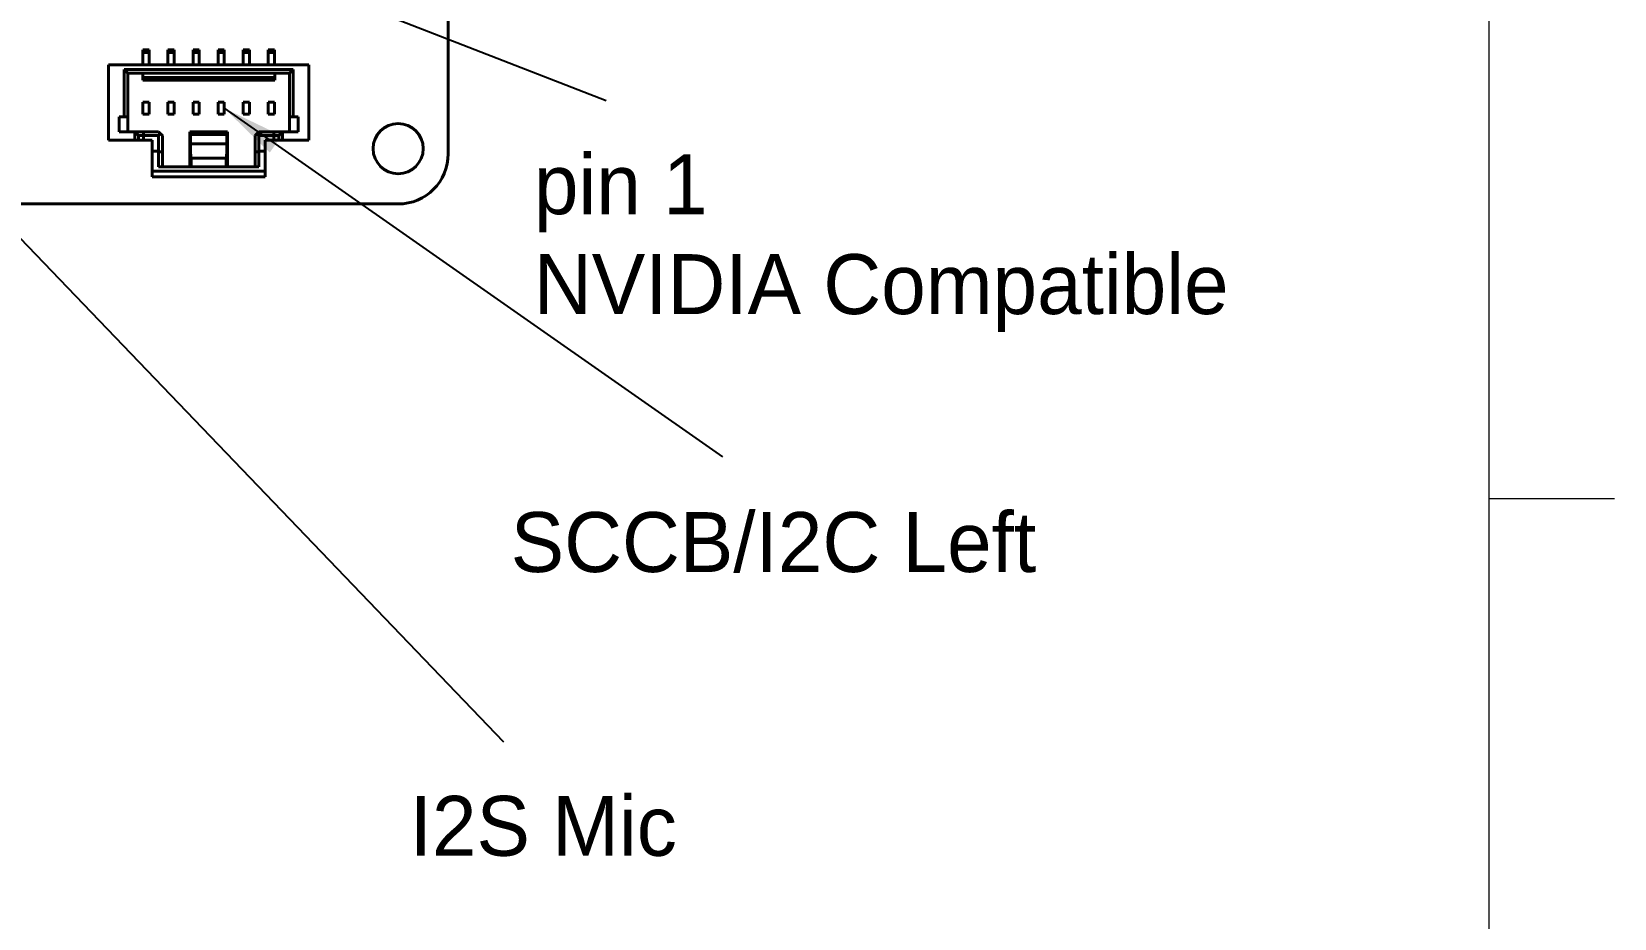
# Model space of a CAD drawing. Header units: millimetres. Extents: x 15 to 205, y 5 to 292.
# Drawn here: x 141.8 to 205, y 81.7 to 117.1 of the extents above; entities that cross this region are included whole.
import ezdxf

# ---------------------------------------------------------------- set-up
doc = ezdxf.new("R2010")
doc.units = ezdxf.units.MM
for name, color, linetype in [('Annotations', 7, 'Continuous'), ('Border', 7, 'Continuous'), ('Geometries', 7, 'Continuous')]:
    doc.layers.add(name, color=color, linetype=linetype)
doc.dimstyles.new('ISO-25', dxfattribs={"dimtxt": 2.5, "dimasz": 2.5, "dimexe": 1.25, "dimexo": 0.625, "dimtad": 1, "dimtxsty": 'Standard', "dimcen": 2.5, "dimadec": 0, "dimazin": 0, "dimtfac": 1, "dimtmove": 0, "dimatfit": 3, "dimfxl": 1, "dimarcsym": 0})

msp = doc.modelspace()

# ---------------------------------------------------------------- linework, layer by layer
at = {"layer": 'Border', "linetype": 'Continuous', "lineweight": 15}
for p, q in [((200, 10), (200, 287)), ((200, 98.5), (205, 98.5))]:
    msp.add_line(p, q, dxfattribs=at)
at = {"layer": 'Geometries', "linetype": 'Continuous', "lineweight": 40}
for p, q in [((158.443, 121.218), (158.443, 112.259)), ((146.253, 116.408), (146.253, 116.308)), ((146.253, 116.408), (146.503, 116.408)), ((146.253, 116.308), (146.253, 115.808)), ((146.253, 116.308), (146.503, 116.308)), ((146.503, 116.408), (146.503, 116.308)), ((146.503, 116.308), (146.503, 115.808)), ((147.253, 116.408), (147.253, 116.308)), ((147.253, 116.408), (147.503, 116.408)), ((147.253, 116.308), (147.253, 115.808)), ((147.253, 116.308), (147.503, 116.308)), ((147.503, 116.408), (147.503, 116.308)), ((147.503, 116.308), (147.503, 115.808)), ((148.253, 116.408), (148.253, 116.308)), ((148.253, 116.408), (148.503, 116.408)), ((148.253, 116.308), (148.253, 115.808)), ((148.253, 116.308), (148.503, 116.308)), ((148.503, 116.408), (148.503, 116.308)), ((148.503, 116.308), (148.503, 115.808)), ((149.253, 116.408), (149.253, 116.308)), ((149.253, 116.408), (149.503, 116.408)), ((149.253, 116.308), (149.253, 115.808)), ((149.253, 116.308), (149.503, 116.308)), ((149.503, 116.408), (149.503, 116.308)), ((149.503, 116.308), (149.503, 115.808)), ((150.253, 116.408), (150.253, 116.308)), ((150.253, 116.408), (150.503, 116.408)), ((150.253, 116.308), (150.253, 115.808)), ((150.253, 116.308), (150.503, 116.308)), ((150.503, 116.408), (150.503, 116.308)), ((150.503, 116.308), (150.503, 115.808)), ((151.253, 116.408), (151.253, 116.308)), ((151.253, 116.408), (151.503, 116.408)), ((151.253, 116.308), (151.253, 115.808)), ((151.253, 116.308), (151.503, 116.308)), ((151.503, 116.408), (151.503, 116.308)), ((151.503, 116.308), (151.503, 115.808)), ((146.253, 115.808), (144.878, 115.808)), ((144.878, 112.808), (144.878, 115.808)), ((146.503, 115.808), (146.253, 115.808)), ((147.253, 115.808), (146.503, 115.808)), ((147.503, 115.808), (147.253, 115.808)), ((148.253, 115.808), (147.503, 115.808)), ((148.503, 115.808), (148.253, 115.808)), ((149.253, 115.808), (148.503, 115.808)), ((149.503, 115.808), (149.253, 115.808)), ((150.253, 115.808), (149.503, 115.808)), ((150.503, 115.808), (150.253, 115.808)), ((151.253, 115.808), (150.503, 115.808)), ((151.503, 115.808), (151.253, 115.808)), ((152.878, 115.808), (151.503, 115.808)), ((152.878, 112.808), (152.878, 115.808)), ((152.253, 115.628), (145.503, 115.628)), ((145.653, 115.478), (145.503, 115.628)), ((145.503, 113.738), (145.503, 115.628)), ((146.243, 115.478), (145.653, 115.478)), ((145.653, 113.738), (145.653, 115.478)), ((146.243, 115.308), (146.243, 115.478)), ((151.513, 115.478), (146.243, 115.478)), ((146.243, 115.208), (146.243, 115.308)), ((151.513, 115.308), (146.243, 115.308)), ((151.513, 115.208), (146.243, 115.208)), ((151.513, 115.478), (151.513, 115.308)), ((152.103, 115.478), (151.513, 115.478)), ((151.513, 115.308), (151.513, 115.208)), ((152.253, 115.628), (152.103, 115.478)), ((152.103, 115.478), (152.103, 113.738)), ((152.253, 115.628), (152.253, 113.738)), ((146.253, 114.318), (146.503, 114.318)), ((146.253, 114.318), (146.253, 113.838)), ((146.253, 113.838), (146.503, 113.838)), ((146.503, 114.318), (146.503, 113.838)), ((147.253, 114.318), (147.503, 114.318)), ((147.253, 114.318), (147.253, 113.838)), ((147.253, 113.838), (147.503, 113.838)), ((147.503, 114.318), (147.503, 113.838)), ((148.253, 114.318), (148.253, 113.838)), ((148.253, 114.318), (148.503, 114.318)), ((148.253, 113.838), (148.503, 113.838)), ((148.503, 114.318), (148.503, 113.838)), ((149.253, 114.318), (149.253, 113.838)), ((149.253, 114.318), (149.503, 114.318)), ((149.253, 113.838), (149.503, 113.838)), ((149.503, 114.318), (149.503, 113.838)), ((150.253, 114.318), (150.503, 114.318)), ((150.253, 114.318), (150.253, 113.838)), ((150.253, 113.838), (150.503, 113.838)), ((150.503, 114.318), (150.503, 113.838)), ((151.253, 114.318), (151.503, 114.318)), ((151.253, 114.318), (151.253, 113.838)), ((151.253, 113.838), (151.503, 113.838)), ((151.503, 114.318), (151.503, 113.838)), ((145.503, 113.738), (145.303, 113.738)), ((145.303, 113.738), (145.303, 113.138)), ((145.653, 113.138), (145.303, 113.138)), ((145.653, 113.738), (145.503, 113.738)), ((145.653, 113.138), (145.653, 113.738)), ((145.928, 113.138), (145.653, 113.138)), ((145.928, 113.138), (146.278, 113.138)), ((145.928, 112.808), (145.928, 113.138)), ((146.078, 112.988), (145.928, 113.138)), ((146.278, 113.138), (146.878, 113.138)), ((146.278, 113.138), (146.278, 112.988)), ((146.878, 113.138), (146.953, 113.063)), ((149.628, 113.138), (148.128, 113.138)), ((148.128, 111.738), (148.128, 113.138)), ((148.147, 113.038), (148.128, 113.138)), ((149.609, 113.038), (149.628, 113.138)), ((149.628, 111.738), (149.628, 113.138)), ((150.803, 113.063), (150.878, 113.138)), ((150.878, 113.138), (151.478, 113.138)), ((151.478, 113.138), (151.828, 113.138)), ((151.478, 113.138), (151.478, 112.988)), ((151.678, 112.988), (151.828, 113.138)), ((152.103, 113.138), (151.828, 113.138)), ((151.828, 113.138), (151.828, 112.808)), ((152.253, 113.738), (152.103, 113.738)), ((152.103, 113.138), (152.103, 113.738)), ((152.453, 113.138), (152.103, 113.138)), ((152.453, 113.738), (152.253, 113.738)), ((152.453, 113.138), (152.453, 113.738)), ((145.928, 112.808), (144.878, 112.808)), ((146.078, 112.808), (145.928, 112.808)), ((146.078, 112.988), (146.278, 112.988)), ((146.078, 112.808), (146.078, 112.988)), ((146.278, 112.808), (146.078, 112.808)), ((146.278, 112.988), (146.878, 112.988)), ((146.278, 112.808), (146.278, 112.988)), ((146.628, 112.808), (146.278, 112.808)), ((146.628, 112.373), (146.628, 112.808)), ((146.953, 113.063), (146.878, 112.988)), ((146.878, 112.373), (146.878, 112.988)), ((147.028, 112.988), (146.953, 113.063)), ((147.028, 112.311), (147.028, 112.988)), ((149.609, 113.038), (148.147, 113.038)), ((148.147, 112.658), (148.147, 113.038)), ((149.609, 112.658), (148.147, 112.658)), ((149.609, 112.658), (149.609, 113.038)), ((150.728, 112.988), (150.803, 113.063)), ((150.728, 112.988), (150.728, 112.311)), ((150.878, 112.988), (150.803, 113.063)), ((150.878, 112.988), (150.878, 112.373)), ((150.878, 112.988), (151.478, 112.988)), ((151.478, 112.808), (151.128, 112.808)), ((151.128, 112.373), (151.128, 112.808)), ((151.478, 112.988), (151.678, 112.988)), ((151.478, 112.988), (151.478, 112.808)), ((151.678, 112.808), (151.478, 112.808)), ((151.678, 112.988), (151.678, 112.808)), ((151.828, 112.808), (151.678, 112.808)), ((152.878, 112.808), (151.828, 112.808)), ((146.628, 111.563), (146.628, 112.373)), ((146.878, 112.373), (146.628, 112.373)), ((147.028, 112.311), (146.878, 112.373)), ((146.878, 111.738), (146.878, 112.373)), ((147.028, 111.738), (147.028, 112.311)), ((149.581, 112.091), (148.175, 112.091)), ((148.175, 111.738), (148.175, 112.091)), ((149.581, 111.738), (149.581, 112.091)), ((150.728, 112.311), (150.878, 112.373)), ((150.728, 112.311), (150.728, 111.738)), ((151.128, 112.373), (150.878, 112.373)), ((150.878, 112.373), (150.878, 111.738)), ((151.128, 111.563), (151.128, 112.373)), ((146.628, 111.338), (146.628, 111.563)), ((151.128, 111.563), (146.628, 111.563)), ((151.128, 111.338), (146.628, 111.338)), ((147.028, 111.738), (146.878, 111.738)), ((148.128, 111.738), (147.028, 111.738)), ((148.175, 111.738), (148.128, 111.738)), ((149.581, 111.738), (148.175, 111.738)), ((149.628, 111.738), (149.581, 111.738)), ((150.728, 111.738), (149.628, 111.738)), ((150.878, 111.738), (150.728, 111.738)), ((151.128, 111.338), (151.128, 111.563)), ((156.443, 110.259), (122.855, 110.259))]:
    msp.add_line(p, q, dxfattribs=at)
msp.add_circle((156.443, 112.468), 1, dxfattribs=at)
msp.add_arc((156.443, 112.259), 2, 270, 0, dxfattribs=at)
for centre, start_param, end_param in [((148.215, 112.658), 1.570796, 2.515832), ((149.541, 112.658), 3.767354, 4.712389)]:
    msp.add_ellipse(centre, major_axis=(0, 0.7), ratio=0.096289, start_param=start_param, end_param=end_param, dxfattribs=at)

# ---------------------------------------------------------------- texts
at = {"layer": 'Annotations', "linetype": 'Continuous', "lineweight": 15, "char_height": 1.79438, "width": 84.66672, "attachment_point": 4}
for s, insert in [('{\\fSF-Mono-Regular-Extended.ttf|b0|i0|c0|p0;\\H1.333333x;pin 1\\PNVIDIA Compatible}', (161.863, 108.691)), ('{\\fSF-Mono-Regular-Extended.ttf|b0|i0|c0|p0;\\H1.333333x;SCCB/I2C Left}', (160.936, 96.741)), ('{\\fSF-Mono-Regular-Extended.ttf|b0|i0|c0|p0;\\H1.333333x;I2S Mic}', (156.903, 85.41))]:
    msp.add_mtext(s, dxfattribs=dict(at, insert=insert))

# ---------------------------------------------------------------- leaders
at = {"layer": 'Annotations', "linetype": 'Continuous', "lineweight": 15}
for points in [[(142.693, 122.968), (164.75, 114.394)], [(136.653, 113.778), (160.643, 88.787)], [(149.503, 114.078), (169.39, 100.163)]]:
    msp.add_leader(points, dimstyle='ISO-25', dxfattribs=at)

doc.saveas('drawing.dxf')
